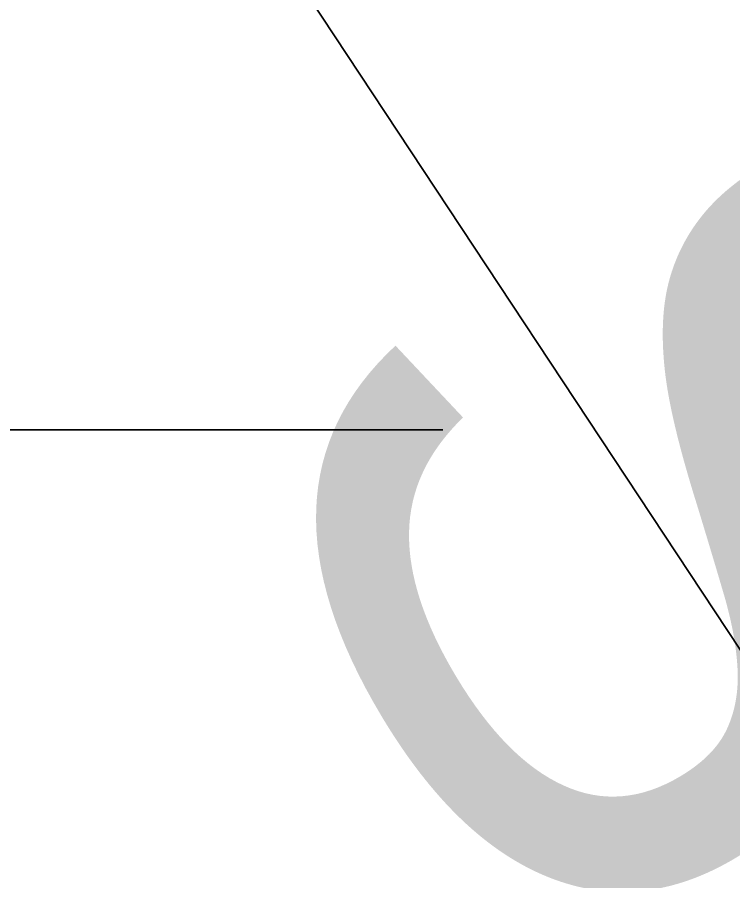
# Model space of a CAD drawing. Header units: metres. Extents: x 0 to 105485, y 0 to 425721.
# Drawn here: x 104810.639 to 104811.76, y 425185.483 to 425186.835 of the extents above; entities that cross this region are included whole.
import ezdxf
from ezdxf.enums import TextEntityAlignment as Align

# ---------------------------------------------------------------- set-up
doc = ezdxf.new("R2010")
doc.units = ezdxf.units.M
doc.header["$MEASUREMENT"] = 0
for name, color, linetype, lineweight in [('B-XX-MO-ONDERZOEK_SONDERING-G', 90, 'Continuous', 18), ('B-XX-OG-BEBOUWING_STRAATNAAM-T', 7, 'Continuous', 18), ('B-XX-VH-OPENVERHARDING-G', 90, 'Continuous', 18)]:
    doc.layers.add(name, color=color, linetype=linetype, lineweight=lineweight)

msp = doc.modelspace()

# ---------------------------------------------------------------- linework, layer by layer
at = {"layer": 'B-XX-MO-ONDERZOEK_SONDERING-G', "color": 0, "true_color": 0xd62828}
for points in [[(104810.6366, 425186.189, -16.936), (104810.6714, 425186.189, -16.946), (104810.7011, 425186.189, -16.956), (104810.7533, 425186.189, -16.966), (104810.7964, 425186.189, -16.976), (104810.8356, 425186.189, -16.986), (104810.8708, 425186.189, -16.996), (104810.8843, 425186.189, -17.006), (104810.9064, 425186.189, -17.016), (104810.9179, 425186.189, -17.026), (104810.9207, 425186.189, -17.036), (104810.9139, 425186.189, -17.046), (104810.9048, 425186.189, -17.056), (104810.8926, 425186.189, -17.066), (104810.8863, 425186.189, -17.076), (104810.874, 425186.189, -17.086), (104810.8709, 425186.189, -17.096), (104810.8709, 425186.189, -17.106), (104810.8708, 425186.189, -17.116), (104810.8799, 425186.189, -17.126), (104810.889, 425186.189, -17.136), (104810.9203, 425186.189, -17.146), (104810.965, 425186.189, -17.156), (104811.0152, 425186.189, -17.166), (104811.0631, 425186.189, -17.176), (104811.1058, 425186.189, -17.186), (104811.141, 425186.189, -17.196), (104811.1802, 425186.189, -17.206), (104811.217, 425186.189, -17.216), (104811.2395, 425186.189, -17.225), (104811.2451, 425186.189, -17.235), (104811.2538, 425186.189, -17.245), (104811.2739, 425186.189, -17.255), (104811.2866, 425186.189, -17.265), (104811.2926, 425186.189, -17.275), (104811.306, 425186.189, -17.285), (104811.3021, 425186.189, -17.295), (104811.2768, 425186.189, -17.305), (104811.2573, 425186.189, -17.315), (104811.2281, 425186.189, -17.325), (104811.1909, 425186.189, -17.335), (104811.1509, 425186.189, -17.345), (104811.1351, 425186.189, -17.355), (104811.1264, 425186.189, -17.365), (104811.1359, 425186.189, -17.375), (104811.1193, 425186.189, -17.385), (104811.0979, 425186.189, -17.395), (104811.0623, 425186.189, -17.405), (104811.0116, 425186.189, -17.415), (104810.9832, 425186.189, -17.425), (104810.9717, 425186.189, -17.435), (104810.9634, 425186.189, -17.445), (104810.9436, 425186.189, -17.455), (104810.9313, 425186.189, -17.465), (104810.9294, 425186.189, -17.475), (104810.9167, 425186.189, -17.485), (104810.9139, 425186.189, -17.495), (104810.9104, 425186.189, -17.505), (104810.9084, 425186.189, -17.515), (104810.9041, 425186.189, -17.525), (104810.8989, 425186.189, -17.535), (104810.8941, 425186.189, -17.545), (104810.8886, 425186.189, -17.555), (104810.8835, 425186.189, -17.565), (104810.8827, 425186.189, -17.575), (104810.8824, 425186.189, -17.585), (104810.8823, 425186.189, -17.595), (104810.8853, 425186.189, -17.605), (104810.8883, 425186.189, -17.615), (104810.8973, 425186.189, -17.625), (104810.9084, 425186.189, -17.635), (104810.9187, 425186.189, -17.645), (104810.927, 425186.189, -17.655), (104810.9329, 425186.189, -17.665), (104810.9389, 425186.189, -17.675), (104810.9456, 425186.189, -17.685), (104810.9431, 425186.189, -17.694), (104810.9435, 425186.189, -17.704), (104810.9439, 425186.189, -17.714), (104810.9515, 425186.189, -17.724), (104810.9662, 425186.189, -17.734), (104810.9788, 425186.189, -17.744), (104810.9883, 425186.189, -17.754), (104811.0033, 425186.189, -17.764), (104811.0144, 425186.189, -17.774), (104811.0243, 425186.189, -17.784), (104811.0299, 425186.189, -17.794), (104811.0354, 425186.189, -17.804), (104811.0382, 425186.189, -17.814), (104811.0445, 425186.189, -17.824), (104811.0484, 425186.189, -17.834), (104811.0536, 425186.189, -17.844), (104811.0588, 425186.189, -17.854), (104811.0611, 425186.189, -17.864), (104811.0714, 425186.189, -17.874), (104811.0801, 425186.189, -17.884), (104811.088, 425186.189, -17.894), (104811.0959, 425186.189, -17.904), (104811.107, 425186.189, -17.914), (104811.1185, 425186.189, -17.924), (104811.1323, 425186.189, -17.934), (104811.1458, 425186.189, -17.944), (104811.1529, 425186.189, -17.954), (104811.1668, 425186.189, -17.964), (104811.1711, 425186.189, -17.974), (104811.179, 425186.189, -17.984), (104811.1897, 425186.189, -17.994), (104811.194, 425186.189, -18.004), (104811.2094, 425186.189, -18.014), (104811.2201, 425186.189, -18.024), (104811.2257, 425186.189, -18.034), (104811.2313, 425186.189, -18.044), (104811.2289, 425186.189, -18.054), (104811.2198, 425186.189, -18.064), (104811.2031, 425186.189, -18.074), (104811.1723, 425186.189, -18.084), (104811.1406, 425186.189, -18.094), (104811.1121, 425186.189, -18.104), (104811.0936, 425186.189, -18.114), (104811.0686, 425186.189, -18.124), (104811.054, 425186.189, -18.133), (104811.0366, 425186.189, -18.143), (104811.0109, 425186.189, -18.153), (104810.9943, 425186.189, -18.163), (104810.965, 425186.189, -18.173), (104810.9508, 425186.189, -18.183), (104810.9187, 425186.189, -18.193), (104810.908, 425186.189, -18.203), (104810.8898, 425186.189, -18.213), (104810.872, 425186.189, -18.223), (104810.8574, 425186.189, -18.233), (104810.8399, 425186.189, -18.243), (104810.8261, 425186.189, -18.253), (104810.8091, 425186.189, -18.263), (104810.7838, 425186.189, -18.273), (104810.7573, 425186.189, -18.283), (104810.7272, 425186.189, -18.293), (104810.711, 425186.189, -18.303), (104810.6786, 425186.189, -18.313), (104810.6493, 425186.189, -18.323), (104810.6216, 425186.189, -18.333)], [(104810.6271, 425186.189, -14.041), (104810.6398, 425186.189, -14.051), (104810.6528, 425186.189, -14.061), (104810.6663, 425186.189, -14.071), (104810.6722, 425186.189, -14.081), (104810.6825, 425186.189, -14.091), (104810.692, 425186.189, -14.101), (104810.6932, 425186.189, -14.111), (104810.6936, 425186.189, -14.121), (104810.6896, 425186.189, -14.131), (104810.6845, 425186.189, -14.141), (104810.6762, 425186.189, -14.151), (104810.6674, 425186.189, -14.161), (104810.6619, 425186.189, -14.171), (104810.6544, 425186.189, -14.181), (104810.6449, 425186.189, -14.191), (104810.6334, 425186.189, -14.201)], [(104810.6366, 425186.189, -15.169), (104810.6489, 425186.189, -15.179), (104810.6659, 425186.189, -15.189), (104810.6952, 425186.189, -15.199), (104810.7233, 425186.189, -15.209), (104810.743, 425186.189, -15.219), (104810.7565, 425186.189, -15.229), (104810.7636, 425186.189, -15.239), (104810.7668, 425186.189, -15.249), (104810.7684, 425186.189, -15.259), (104810.7708, 425186.189, -15.269), (104810.7747, 425186.189, -15.279), (104810.7806, 425186.189, -15.289), (104810.7854, 425186.189, -15.299), (104810.7897, 425186.189, -15.309), (104810.7893, 425186.189, -15.319), (104810.7909, 425186.189, -15.329), (104810.7964, 425186.189, -15.339), (104810.7992, 425186.189, -15.349), (104810.8068, 425186.189, -15.359), (104810.8127, 425186.189, -15.369), (104810.8221, 425186.189, -15.379), (104810.8257, 425186.189, -15.389), (104810.8316, 425186.189, -15.399), (104810.8253, 425186.189, -15.409), (104810.8304, 425186.189, -15.419), (104810.8245, 425186.189, -15.429), (104810.8202, 425186.189, -15.439), (104810.8163, 425186.189, -15.449), (104810.8099, 425186.189, -15.459), (104810.8048, 425186.189, -15.469), (104810.7878, 425186.189, -15.479), (104810.7755, 425186.189, -15.489), (104810.7747, 425186.189, -15.499), (104810.7699, 425186.189, -15.509), (104810.7697, 425186.189, -15.519), (104810.7703, 425186.189, -15.529), (104810.771, 425186.189, -15.539), (104810.7723, 425186.189, -15.549), (104810.7794, 425186.189, -15.559), (104810.7901, 425186.189, -15.569), (104810.8087, 425186.189, -15.579), (104810.8253, 425186.189, -15.589), (104810.8435, 425186.189, -15.599), (104810.8518, 425186.189, -15.609), (104810.853, 425186.189, -15.618), (104810.8494, 425186.189, -15.628), (104810.8368, 425186.189, -15.638), (104810.8269, 425186.189, -15.648), (104810.8229, 425186.189, -15.658), (104810.8182, 425186.189, -15.668), (104810.8138, 425186.189, -15.678), (104810.8111, 425186.189, -15.688), (104810.8115, 425186.189, -15.698), (104810.7988, 425186.189, -15.708), (104810.7966, 425186.189, -15.718), (104810.7944, 425186.189, -15.728), (104810.7897, 425186.189, -15.738), (104810.7846, 425186.189, -15.748), (104810.7751, 425186.189, -15.758), (104810.7676, 425186.189, -15.768), (104810.7624, 425186.189, -15.778), (104810.7529, 425186.189, -15.788), (104810.7521, 425186.189, -15.798), (104810.7501, 425186.189, -15.808), (104810.7383, 425186.189, -15.818), (104810.7308, 425186.189, -15.828), (104810.7134, 425186.189, -15.838), (104810.6999, 425186.189, -15.848), (104810.6849, 425186.189, -15.858), (104810.6679, 425186.189, -15.868), (104810.6588, 425186.189, -15.878), (104810.6414, 425186.189, -15.888), (104810.6271, 425186.189, -15.898)], [(104811.2546, 425186.189, 1.26), (104811.2411, 425186.189, 1.25), (104811.217, 425186.189, 1.24), (104811.196, 425186.189, 1.23), (104811.1865, 425186.189, 1.22), (104811.1719, 425186.189, 1.21), (104811.1624, 425186.189, 1.2), (104811.1446, 425186.189, 1.19), (104811.1129, 425186.189, 1.18), (104811.0591, 425186.189, 1.17), (104811.0294, 425186.189, 1.16), (104811.0113, 425186.189, 1.15), (104810.9768, 425186.189, 1.14), (104810.9547, 425186.189, 1.13), (104810.9318, 425186.189, 1.12), (104810.9104, 425186.189, 1.11), (104810.8693, 425186.189, 1.1), (104810.8471, 425186.189, 1.09), (104810.8419, 425186.189, 1.08), (104810.8055, 425186.189, 1.07), (104810.7869, 425186.189, 1.06), (104810.7763, 425186.189, 1.05), (104810.7462, 425186.189, 1.04), (104810.7359, 425186.189, 1.03), (104810.7165, 425186.189, 1.02), (104810.6975, 425186.189, 1.01), (104810.6793, 425186.189, 1), (104810.6631, 425186.189, 0.99), (104810.6469, 425186.189, 0.98), (104810.6323, 425186.189, 0.97)]]:
    msp.add_polyline3d(points, dxfattribs=at)
at = {"layer": 'B-XX-VH-OPENVERHARDING-G', "ltscale": 0.5}
for points in [[(104797.223, 425219.925), (104797.289, 425217.104), (104797.583, 425213.695), (104797.615, 425213.44), (104797.961, 425210.724), (104798.374, 425208.775), (104798.942, 425206.865), (104799.662, 425205.008), (104800.137, 425203.979), (104801.33, 425201.812), (104802.147, 425200.496), (104804.32, 425197.126), (104809.545, 425189.215), (104812.615, 425184.568), (104812.96, 425184.325), (104813.37, 425184.227), (104813.787, 425184.287), (104814.152, 425184.497), (104814.353, 425184.721), (104813.524, 425186.211), (104803.247, 425202.993), (104799.375, 425220.066)], [(104801.481, 425195.043), (104805.844, 425188.498), (104806.575, 425187.394), (104808.882, 425183.913), (104813.305, 425177.189), (104816.491, 425172.346), (104822.352, 425163.582), (104822.841, 425162.634), (104824.188, 425160.76), (104827.925, 425161.507), (104825.308, 425165.438), (104815.692, 425179.886), (104815.548, 425180.151), (104812.615, 425184.568), (104809.545, 425189.215), (104804.32, 425197.126)]]:
    msp.add_lwpolyline(points, dxfattribs=at)

# ---------------------------------------------------------------- texts
at = {"layer": 'B-XX-OG-BEBOUWING_STRAATNAAM-T'}
msp.add_text('Suikerstraat', height=1.25, rotation=301, dxfattribs=at).set_placement((104813.768, 425182.731), align=Align.MIDDLE_CENTER)

doc.saveas('drawing.dxf')
